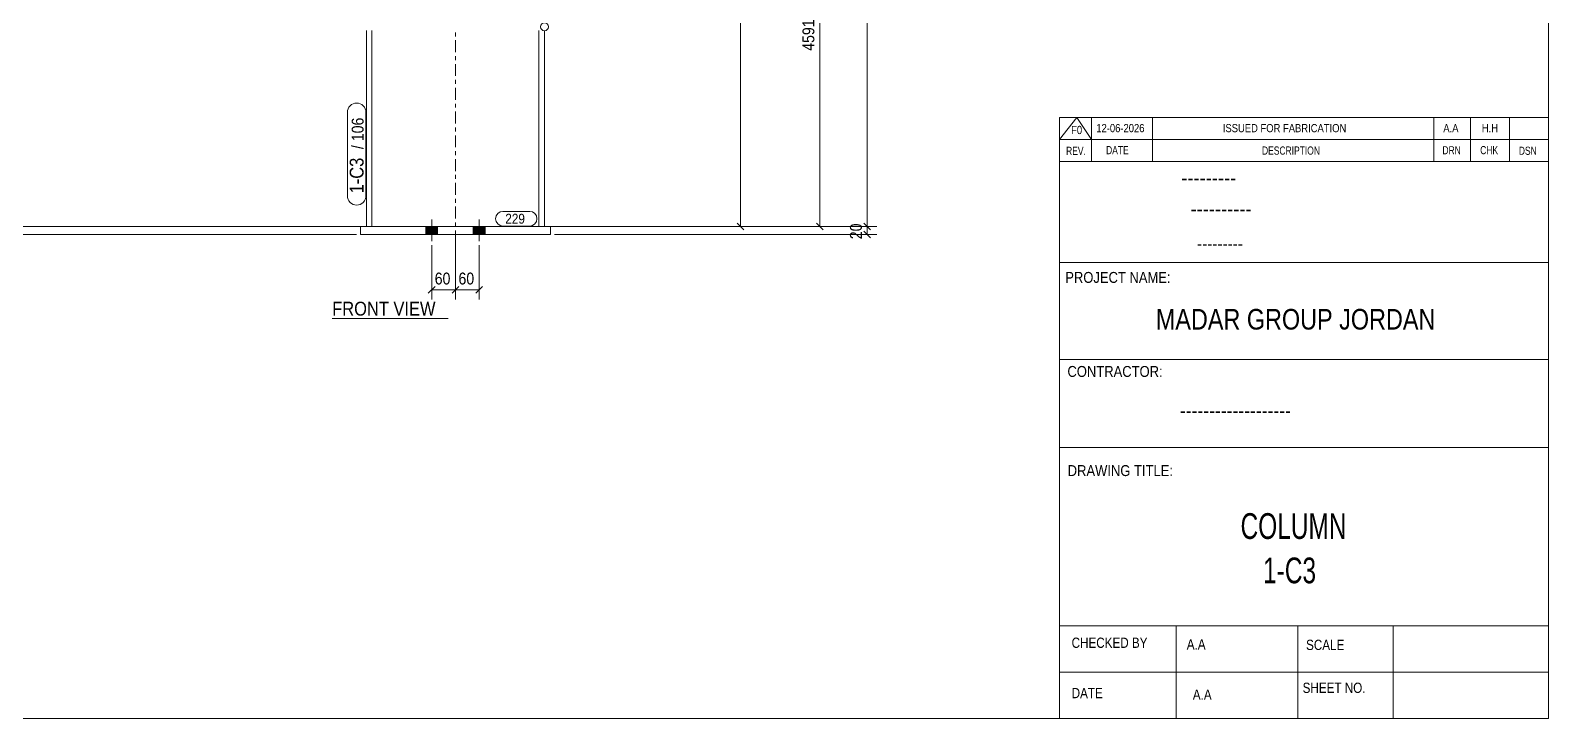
# Model space of a CAD drawing. Header units: millimetres. Extents: x 2 to 579, y 1 to 825.
# Drawn here: x 195.5 to 579, y 5 to 178.8 of the extents above; entities that cross this region are included whole.
import ezdxf

# ---------------------------------------------------------------- set-up
doc = ezdxf.new("R2010")
doc.units = ezdxf.units.MM
for name, pattern in [('XKITLINE00', [0]), ('XKITLINE01', [4, 1, -1, 1, -1]), ('XKITLINE03', [6, 3, -1, 1, -1])]:
    doc.linetypes.add(name, pattern=pattern)
for name, color, linetype, lineweight in [('Bolt', 3, 'Continuous', 0), ('Dimensions', 7, 'Continuous', 0), ('DrawingSheet', 5, 'Continuous', 0), ('OtherObjectType', 7, 'Continuous', 0), ('Part', 2, 'Continuous', 0), ('PartMark', 7, 'Continuous', 0)]:
    doc.layers.add(name, color=color, linetype=linetype, lineweight=lineweight)
doc.styles.add('@ARIAL_UNICODE_MS_BOLD', font='ARIAL.TTF')
doc.styles.add('ARIAL', font='ARIAL.TTF')
doc.styles.add('ARIAL_NARROW', font='ARIALN.TTF')
doc.styles.add('COMIC_SANS_MS_BOLD', font='COMICBD.TTF')
doc.styles.add('SWIS721_EX_BT', font='ARIAL.TTF')
doc.styles.add('SWISSE', font='ARIAL.TTF')

# ---------------------------------------------------------------- blocks, each defined once
blk = doc.blocks.new('*A13')
at = {"layer": 'Bolt'}
for points in [[(298.4, 129.26), (298.4, 127.26), (295.4, 127.26), (295.4, 129.26)], [(298.4, 129.26), (298.4, 127.26), (295.4, 127.26), (295.4, 129.26)], [(310.4, 129.26), (310.4, 127.26), (307.4, 127.26), (307.4, 129.26)], [(310.4, 129.26), (310.4, 127.26), (307.4, 127.26), (307.4, 129.26)]]:
    blk.add_hatch(color=3, dxfattribs=at).paths.add_polyline_path(points, flags=17)
at = {"layer": 'Bolt', "color": 3, "linetype": 'XKITLINE00', "lineweight": 0}
for p, q in [((296.9, 131.01), (296.9, 125.51)), ((296.9, 131.01), (296.9, 125.51)), ((308.9, 131.01), (308.9, 125.51)), ((308.9, 131.01), (308.9, 125.51)), ((295.4, 129.26), (295.4, 127.26)), ((295.4, 129.26), (295.4, 127.26)), ((298.4, 129.26), (298.4, 127.26)), ((298.4, 129.26), (298.4, 127.26)), ((307.4, 129.26), (307.4, 127.26)), ((307.4, 129.26), (307.4, 127.26)), ((310.4, 129.26), (310.4, 127.26)), ((310.4, 129.26), (310.4, 127.26))]:
    blk.add_line(p, q, dxfattribs=at)
blk = doc.blocks.new('*A20')
at = {"layer": 'Part', "color": 2, "linetype": 'XKITLINE00', "lineweight": 0}
for p, q in [((280.4, 178.76), (280.4, 129.26)), ((281.8, 178.76), (281.8, 129.26)), ((324, 178.76), (324, 129.26)), ((325.4, 129.26), (325.4, 178.76))]:
    blk.add_line(p, q, dxfattribs=at)
at = {"layer": 'Part', "color": 7, "linetype": 'XKITLINE03', "lineweight": 0}
blk.add_line((302.9, 119.26), (302.9, 178.76), dxfattribs=at)
at = {"layer": 'Part', "color": 7, "linetype": 'XKITLINE01', "lineweight": 0}
blk.add_line((280.4, 129.26), (325.4, 129.26), dxfattribs=at)
at = {"layer": 'Part', "color": 2, "linetype": 'XKITLINE00', "lineweight": 0}
blk.add_circle((325.4, 179.67), 1, dxfattribs=at)
blk = doc.blocks.new('*A27')
at = {"layer": 'Part', "color": 2, "linetype": 'XKITLINE00', "lineweight": 0}
for p, q in [((326.9, 129.26), (278.9, 129.26)), ((278.9, 129.26), (278.9, 127.26)), ((326.9, 127.26), (278.9, 127.26)), ((326.9, 129.26), (326.9, 127.26))]:
    blk.add_line(p, q, dxfattribs=at)
blk = doc.blocks.new('*A103')
at = {"layer": 'DrawingSheet', "color": 5, "linetype": 'XKITLINE00', "lineweight": 0}
for p, q in [((579, 5), (579, 825)), ((5, 5), (579, 5))]:
    blk.add_line(p, q, dxfattribs=at)
blk = doc.blocks.new('*A106')
at = {"layer": 'OtherObjectType', "color": 7, "linetype": 'XKITLINE00', "lineweight": 0}
for p, q in [((455.5, 156.76), (579, 156.76)), ((455.5, 151.21), (459.82, 156.76)), ((455.5, 151.21), (455.5, 156.76)), ((459.82, 156.76), (463.53, 151.21)), ((463.53, 151.21), (463.53, 156.76)), ((478.97, 151.21), (478.97, 156.76)), ((549.98, 151.21), (549.98, 156.76)), ((559.24, 151.21), (559.24, 156.76)), ((569.12, 151.21), (569.12, 156.76)), ((579, 151.21), (579, 156.76)), ((455.5, 151.21), (579, 151.21)), ((455.5, 145.65), (455.5, 151.21)), ((459.21, 151.21), (579, 151.21)), ((463.53, 145.65), (463.53, 151.21)), ((478.97, 145.65), (478.97, 151.21)), ((549.98, 145.65), (549.98, 151.21)), ((559.24, 145.65), (559.24, 151.21)), ((569.12, 145.65), (569.12, 151.21)), ((579, 145.65), (579, 151.21))]:
    blk.add_line(p, q, dxfattribs=at)
at = {"layer": 'OtherObjectType', "color": 7, "style": 'ARIAL_NARROW'}
for s, height, width, p in [('F0', 2.058, 1.008832, (458.4, 152.59)), ('12-06-2026', 2.058, 1.008832, (464.76, 153.06)), ('ISSUED FOR FABRICATION', 2.0583, 1.008832, (496.71, 153.06)), ('A.A', 2.058, 1.008832, (552.4, 153.06)), ('H.H', 2.058, 1.008832, (562.13, 153.06)), ('DATE', 2.058, 0.907949, (467.23, 147.5)), ('CHK', 2.058, 0.907949, (561.72, 147.5)), ('REV.', 2.058, 0.907949, (457.13, 147.31)), ('DESCRIPTION', 2.0583, 0.907949, (506.61, 147.39)), ('DRN', 2.058, 0.907949, (552.17, 147.47)), ('DSN', 2.058, 0.907949, (571.47, 147.35))]:
    blk.add_text(s, height=height, dxfattribs=dict(at, width=width)).set_placement(p)
blk = doc.blocks.new('*A108')
at = {"layer": 'OtherObjectType', "color": 2, "linetype": 'XKITLINE00', "lineweight": 0}
for p, q in [((455.5, 145.65), (579, 145.65)), ((455.5, 5), (455.5, 145.64)), ((578.98, 145.64), (579, 5)), ((579, 120.14), (455.5, 120.14)), ((455.5, 95.63), (579, 95.63)), ((579, 73.49), (455.5, 73.49)), ((579, 28.4), (455.5, 28.4)), ((484.94, 28.4), (484.94, 5)), ((515.62, 5), (515.62, 28.4)), ((539.75, 5), (539.75, 28.4)), ((579, 16.7), (455.5, 16.7)), ((579, 5), (455.5, 5))]:
    blk.add_line(p, q, dxfattribs=at)
at = {"layer": 'OtherObjectType', "color": 4, "style": '@ARIAL_UNICODE_MS_BOLD', "width": 0.85}
blk.add_text('---------', height=3.9, dxfattribs=at).set_placement((486.23, 139.59))
at = {"layer": 'OtherObjectType', "color": 7, "style": 'ARIAL', "width": 0.85}
for s, height, p in [('----------', 3.9, (488.56, 131.77)), ('---------', 3.25, (490.21, 123.31))]:
    blk.add_text(s, height=height, dxfattribs=at).set_placement(p)
at = {"layer": 'OtherObjectType', "color": 3, "width": 0.85}
for s, style, p in [('PROJECT NAME:', 'SWIS721_EX_BT', (456.92, 115.01)), ('CONTRACTOR:', 'SWISSE', (457.47, 91.27)), ('DRAWING TITLE:', 'SWIS721_EX_BT', (457.53, 66.24))]:
    blk.add_text(s, height=2.7618, dxfattribs=dict(at, style=style)).set_placement(p)
at = {"layer": 'OtherObjectType', "color": 7, "width": 0.85}
for s, height, p in [('MADAR GROUP JORDAN', 5.2, (479.79, 103.23)), ('CHECKED BY', 2.592, (458.53, 22.86)), ('A.A', 2.592, (487.61, 22.45)), ('SCALE', 2.592, (517.74, 22.33)), ('DATE', 2.592, (458.54, 10.16)), ('A.A', 2.592, (489.14, 9.76)), ('SHEET NO.', 2.592, (516.87, 11.49))]:
    blk.add_text(s, height=height, dxfattribs=at).set_placement(p)
at = {"layer": 'OtherObjectType', "color": 1}
for s, height, style, width, p in [('-------------------', 3.9, 'COMIC_SANS_MS_BOLD', 0.85, (485.87, 80.86)), ('COLUMN', 6.5, 'ARIAL', 0.68, (501.19, 50.37)), ('1-C3', 6.5, 'ARIAL', 0.68, (506.88, 39.17))]:
    blk.add_text(s, height=height, dxfattribs=dict(at, style=style, width=width)).set_placement(p)
blk = doc.blocks.new('*A111')
at = {"layer": 'Dimensions', "color": 7, "linetype": 'XKITLINE00', "lineweight": 0}
blk.add_line((277.9, 127.26), (168.05, 127.26), dxfattribs=at)
blk = doc.blocks.new('*A112')
at = {"layer": 'Dimensions', "color": 7, "linetype": 'XKITLINE00', "lineweight": 0}
for p, q in [((326.4, 129.26), (409.3, 129.26)), ((327.9, 127.26), (409.3, 127.26)), ((406.05, 130.11), (407.75, 128.42)), ((406.05, 128.11), (407.75, 126.42)), ((406.9, 127.26), (406.9, 129.26))]:
    blk.add_line(p, q, dxfattribs=at)
at = {"layer": 'Dimensions', "color": 3}
for p in [(406.9, 129.26), (406.9, 127.26)]:
    blk.add_point(p, dxfattribs=at)
at = {"layer": 'Dimensions', "color": 3, "style": 'ARIAL', "width": 0.85}
blk.add_text('20', height=3, rotation=90.0002, dxfattribs=at).set_placement((405.55, 126.04))
blk = doc.blocks.new('*A113')
at = {"layer": 'Dimensions', "color": 7, "linetype": 'XKITLINE00', "lineweight": 0}
for p, q in [((302.9, 128.26), (302.9, 110.86)), ((296.9, 124.51), (296.9, 110.86)), ((297.75, 114.11), (296.05, 112.42)), ((296.9, 113.26), (302.9, 113.26)), ((303.75, 114.11), (302.05, 112.42))]:
    blk.add_line(p, q, dxfattribs=at)
at = {"layer": 'Dimensions', "color": 3}
for p in [(296.9, 113.26), (302.9, 113.26)]:
    blk.add_point(p, dxfattribs=at)
at = {"layer": 'Dimensions', "color": 3, "style": 'ARIAL', "width": 0.85}
blk.add_text('60', height=3, dxfattribs=at).set_placement((297.67, 114.61))
blk = doc.blocks.new('*A114')
at = {"layer": 'Dimensions', "color": 7, "linetype": 'XKITLINE00', "lineweight": 0}
for p, q in [((302.9, 128.26), (302.9, 110.86)), ((308.9, 124.51), (308.9, 110.86)), ((303.75, 114.11), (302.05, 112.42)), ((302.9, 113.26), (308.9, 113.26)), ((309.75, 114.11), (308.05, 112.42))]:
    blk.add_line(p, q, dxfattribs=at)
at = {"layer": 'Dimensions', "color": 3}
for p in [(302.9, 113.26), (308.9, 113.26)]:
    blk.add_point(p, dxfattribs=at)
at = {"layer": 'Dimensions', "color": 3, "style": 'ARIAL', "width": 0.85}
blk.add_text('60', height=3, dxfattribs=at).set_placement((303.67, 114.61))
blk = doc.blocks.new('*A119')
at = {"layer": 'PartMark', "color": 7, "linetype": 'XKITLINE00', "lineweight": 0}
for p, q in [((314.89, 133.06), (321.65, 133.06)), ((314.89, 129.36), (321.65, 129.36))]:
    blk.add_line(p, q, dxfattribs=at)
for centre, start, end in [((314.89, 131.21), 90, 270), ((321.65, 131.21), 270, 90)]:
    blk.add_arc(centre, 1.85, start, end, dxfattribs=at)
at = {"layer": 'PartMark', "color": 3, "style": 'ARIAL', "width": 0.85}
blk.add_text('229', height=2.5, dxfattribs=at).set_placement((315.49, 129.96))
blk = doc.blocks.new('*A124')
at = {"layer": 'PartMark', "color": 7, "linetype": 'XKITLINE00', "lineweight": 0}
for p, q in [((275.6, 137.01), (275.6, 158.07)), ((280.3, 137.01), (280.3, 158.07))]:
    blk.add_line(p, q, dxfattribs=at)
for centre, start, end in [((277.95, 158.07), 0, 180), ((277.95, 137.01), 180, 0)]:
    blk.add_arc(centre, 2.35, start, end, dxfattribs=at)
at = {"layer": 'PartMark', "color": 3, "style": 'ARIAL', "width": 0.85}
for s, p in [('106', (279.7, 150.79)), ('/', (279.7, 148.78))]:
    blk.add_text(s, height=3, rotation=90.0002, dxfattribs=at).set_placement(p)
at = {"layer": 'PartMark', "color": 1, "style": 'ARIAL', "width": 0.85}
blk.add_text('1-C3', height=3.5, rotation=90.0002, dxfattribs=at).set_placement((279.7, 137.61))
blk = doc.blocks.new('*A133')
at = {"layer": 'OtherObjectType', "color": 7, "linetype": 'XKITLINE00', "lineweight": 0}
blk.add_line((271.78, 106.01), (301.07, 106.01), dxfattribs=at)
at = {"layer": 'OtherObjectType', "color": 7, "style": 'ARIAL', "width": 0.85}
blk.add_text('FRONT VIEW', height=3.5, dxfattribs=at).set_placement((271.78, 106.76))
blk = doc.blocks.new('*A143')
at = {"layer": 'Dimensions', "color": 7, "linetype": 'XKITLINE00', "lineweight": 0}
for p, q in [((406.9, 129.26), (406.9, 610.94)), ((326.4, 129.26), (409.3, 129.26)), ((406.05, 130.11), (407.75, 128.42))]:
    blk.add_line(p, q, dxfattribs=at)
at = {"layer": 'Dimensions', "color": 3}
blk.add_point((406.9, 129.26), dxfattribs=at)
blk = doc.blocks.new('*A145')
at = {"layer": 'Dimensions', "color": 7, "linetype": 'XKITLINE00', "lineweight": 0}
for p, q in [((325, 226.86), (397.3, 226.86)), ((394.05, 227.71), (395.75, 226.02)), ((394.9, 129.26), (394.9, 226.86)), ((326.4, 129.26), (397.3, 129.26)), ((394.05, 130.11), (395.75, 128.42))]:
    blk.add_line(p, q, dxfattribs=at)
at = {"layer": 'Dimensions', "color": 3}
for p in [(394.9, 226.86), (394.9, 129.26)]:
    blk.add_point(p, dxfattribs=at)
at = {"layer": 'Dimensions', "color": 3, "style": 'ARIAL', "width": 0.85}
blk.add_text('4591', height=3, dxfattribs=at).set_placement((384.7, 228.06))
blk.add_text('4591', height=3, rotation=90.0002, dxfattribs=at).set_placement((393.55, 173.61))
blk = doc.blocks.new('*A147')
at = {"layer": 'Dimensions', "color": 7, "linetype": 'XKITLINE00', "lineweight": 0}
for p, q in [((248.22, 503.86), (179.47, 503.86)), ((181.48, 504.71), (183.17, 503.01)), ((182.32, 129.26), (182.32, 503.86)), ((279.4, 129.26), (179.47, 129.26)), ((181.48, 130.11), (183.17, 128.42))]:
    blk.add_line(p, q, dxfattribs=at)
at = {"layer": 'Dimensions', "color": 3}
for p in [(182.32, 503.86), (182.32, 129.26)]:
    blk.add_point(p, dxfattribs=at)
at = {"layer": 'Dimensions', "color": 3, "style": 'ARIAL', "width": 0.85}
blk.add_text('7885', height=3, dxfattribs=at).set_placement((183.62, 505.06))
blk.add_text('7885', height=3, rotation=90.0002, dxfattribs=at).set_placement((180.97, 312.11))
blk = doc.blocks.new('*A149')
at = {"layer": 'Dimensions', "color": 7, "linetype": 'XKITLINE00', "lineweight": 0}
for p, q in [((326.4, 363.36), (377.3, 363.36)), ((374.05, 364.21), (375.75, 362.51)), ((374.9, 129.26), (374.9, 363.36)), ((326.4, 129.26), (377.3, 129.26)), ((374.05, 130.11), (375.75, 128.42))]:
    blk.add_line(p, q, dxfattribs=at)
at = {"layer": 'Dimensions', "color": 3}
for p in [(374.9, 363.36), (374.9, 129.26)]:
    blk.add_point(p, dxfattribs=at)
at = {"layer": 'Dimensions', "color": 3, "style": 'ARIAL', "width": 0.85}
blk.add_text('6480', height=3, dxfattribs=at).set_placement((360.2, 364.56))
blk.add_text('6480', height=3, rotation=90.0002, dxfattribs=at).set_placement((373.55, 241.86))

msp = doc.modelspace()

# ---------------------------------------------------------------- block references
at = {"lineweight": 0}
for name in ['*A103', '*A111', '*A143', '*A147', '*A149', '*A145', '*A124', '*A106', '*A108', '*A13', '*A119', '*A27', '*A113', '*A114', '*A112', '*A133']:
    msp.add_blockref(name, (0, 0), dxfattribs=at)
at = {"layer": 'Part', "lineweight": 0}
msp.add_blockref('*A20', (0, 0), dxfattribs=at)

doc.saveas('drawing.dxf')
